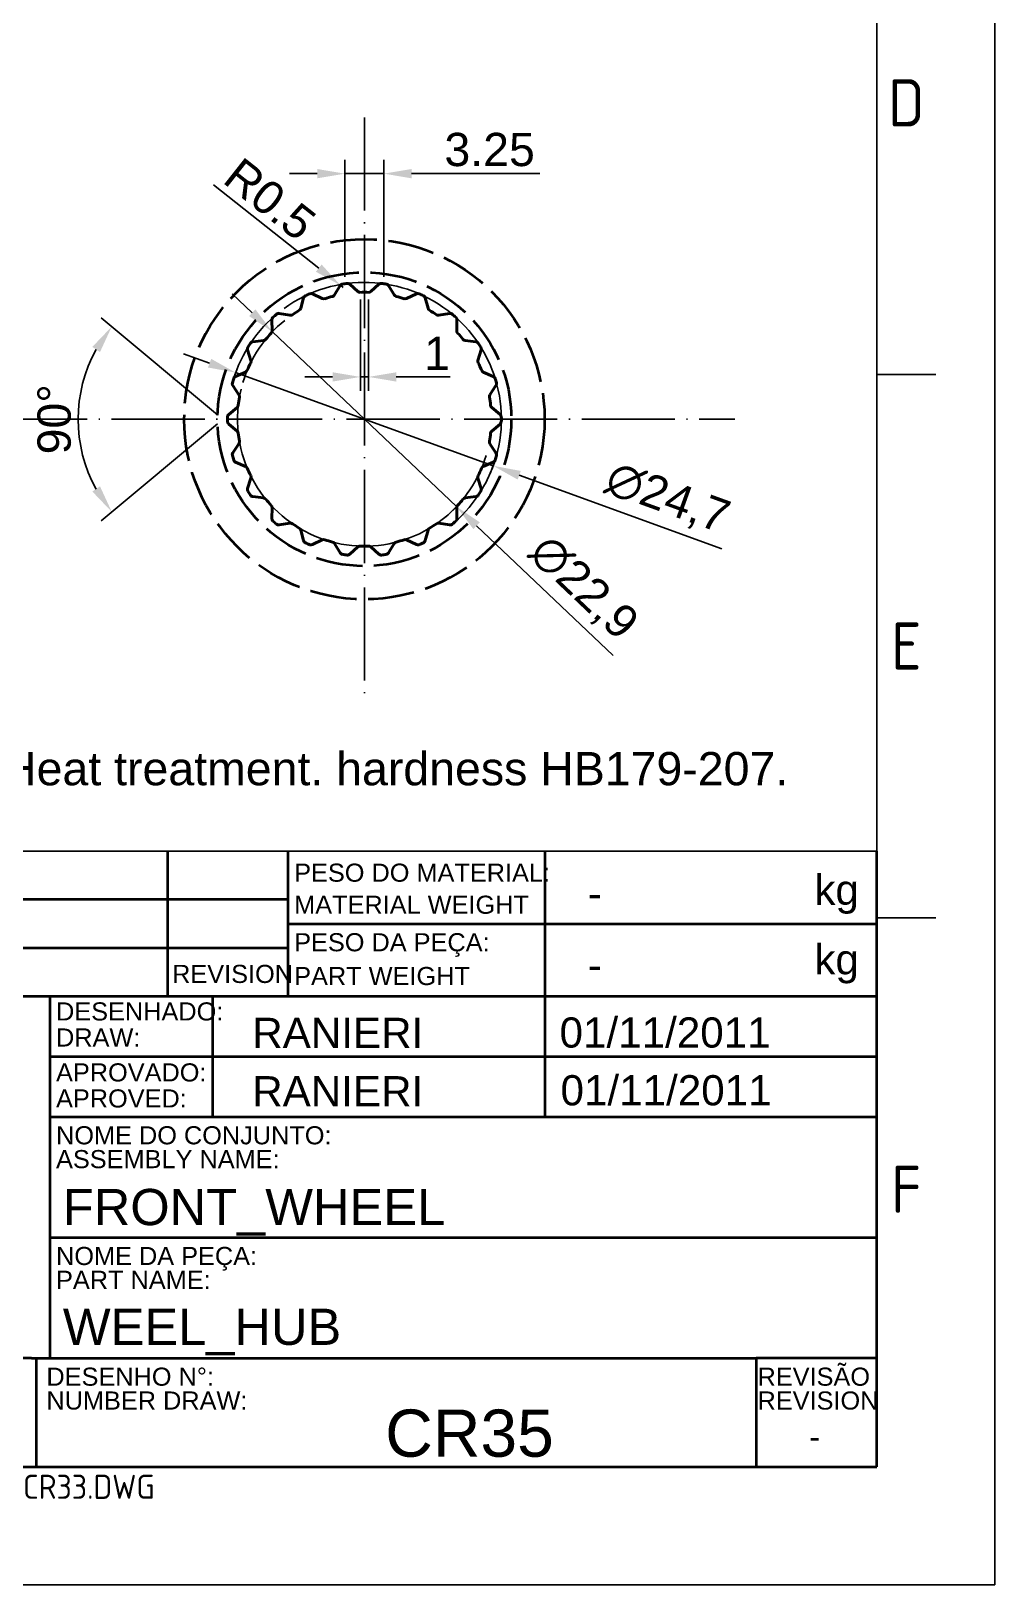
# Model space of a CAD drawing. Header units: millimetres. Extents: x 2429 to 2877, y 1091 to 1407.
# Drawn here: x 2789.7 to 2876.6, y 1091 to 1231.2 of the extents above; entities that cross this region are included whole.
import ezdxf
from ezdxf.enums import TextEntityAlignment as Align

# ---------------------------------------------------------------- set-up
doc = ezdxf.new("R2010")
doc.units = ezdxf.units.MM
for name, pattern in [('ACAD_ISO02W100', [15, 12, -3]), ('ACAD_ISO04W100', [30, 24, -3, 0, -3]), ('ACAD_ISO05W100', [33, 24, -3, 0, -3, 0, -3])]:
    doc.linetypes.add(name, pattern=pattern)
for name, color, linetype, lineweight in [('AM_0', 7, 'Continuous', 40), ('AM_4', 1, 'ACAD_ISO04W100', 25), ('AM_5', 3, 'Continuous', 25), ('AM_8', 40, 'ACAD_ISO02W100', 35), ('AM_BOR', 2, 'ACAD_ISO05W100', 35)]:
    doc.layers.add(name, color=color, linetype=linetype, lineweight=lineweight)
doc.styles.add('ACISOTS', font='isocp.shx', dxfattribs={"height": 1})
doc.styles.get("Standard").update_dxf_attribs({"font": 'arial.ttf'})
doc.dimstyles.new('ISO-25', dxfattribs={"dimtxt": 3, "dimasz": 2.5, "dimexe": 1.25, "dimexo": 0.625, "dimtad": 1, "dimtxsty": 'Standard', "dimcen": 2.5, "dimadec": 0, "dimazin": 0, "dimtfac": 1, "dimtmove": 0, "dimatfit": 3, "dimfxl": 1, "dimarcsym": 0})

# ---------------------------------------------------------------- blocks, each defined once
blk = doc.blocks.new('A3 ZTL')
for p, q in [((401.17, 9.78), (401.17, 280.82)), ((19.57, 9.78), (401.17, 9.78))]:
    blk.add_line(p, q)
at = {"layer": 'AM_BOR', "color": 135, "linetype": 'Continuous', "lineweight": 25}
for p, q in [((410.96, 290.61), (410.96, 0)), ((410.96, 0), (0, 0))]:
    blk.add_line(p, q, dxfattribs=at)
at = {"layer": 'AM_BOR', "color": 135, "lineweight": 25}
for p, q in [((406.07, 100.29), (401.17, 100.29)), ((406.07, 55.28), (401.17, 55.28))]:
    blk.add_line(p, q, dxfattribs=at)
at = {"layer": 'AM_BOR', "color": 135, "lineweight": 25, "style": 'ACISOTS'}
for s, p in [('D', (403.62, 122.8)), ('E', (403.62, 77.79)), ('F', (403.62, 32.78))]:
    blk.add_text(s, height=3.91, dxfattribs=at).set_placement(p, align=Align.MIDDLE)
blk = doc.blocks.new('*D46')
at = {"layer": 'AM_5', "color": 0, "lineweight": -2, "transparency": 16777216}
for p, q in [((2573.8, 1372.05), (2573.8, 1374.84)), ((2515.02, 1297.16), (2496.12, 1297.16))]:
    blk.add_line(p, q, dxfattribs=at)
blk.add_arc((2573.8, 1297.16), 76.43, 91.8743, 178.1257, dxfattribs=at)
at = {"layer": 'AM_5', "color": 0, "transparency": 16777216}
for points in [[(2571.29, 1373.96), (2571.3, 1373.13), (2573.8, 1373.59)], [(2497.83, 1299.66), (2497, 1299.67), (2497.37, 1297.16)]]:
    blk.add_solid(points, dxfattribs=at)
at = {"layer": 'Defpoints', "color": 0, "transparency": 16777216}
for p in [(2573.8, 1371.42), (2535.58, 1363.35), (2515.64, 1297.16), (2801.27, 1297.16), (2573.8, 1222.9)]:
    blk.add_point(p, dxfattribs=at)
at = {"layer": 'AM_5', "color": 0, "transparency": 16777216, "insert": (2518.23, 1352.73), "char_height": 3, "attachment_point": 5, "rotation": 45}
blk.add_mtext('90°', dxfattribs=at)
blk = doc.blocks.new('*D91')
at = {"layer": 'AM_5', "color": 0, "lineweight": -2, "transparency": 16777216}
for p, q in [((2806.1, 1217.31), (2815.6, 1209.8)), ((2817.8, 1208.07), (2817.56, 1208.26))]:
    blk.add_line(p, q, dxfattribs=at)
at = {"layer": 'AM_5', "color": 0, "transparency": 16777216}
blk.add_solid([(2815.86, 1210.13), (2815.34, 1209.48), (2817.56, 1208.26)], dxfattribs=at)
at = {"layer": 'Defpoints', "color": 0, "transparency": 16777216}
for p in [(2817.56, 1208.26), (2817.8, 1208.07)]:
    blk.add_point(p, dxfattribs=at)
at = {"layer": 'AM_5', "color": 0, "transparency": 16777216, "insert": (2811.2, 1216.02), "char_height": 3, "attachment_point": 5, "rotation": 321.7106}
blk.add_mtext('R0.5', dxfattribs=at)
blk = doc.blocks.new('*D92')
at = {"layer": 'AM_5', "color": 0, "lineweight": -2, "transparency": 16777216}
for p, q in [((2819.35, 1206.99), (2819.35, 1198.74)), ((2820.09, 1206.99), (2820.09, 1198.74)), ((2816.85, 1199.99), (2814.35, 1199.99)), ((2819.35, 1199.99), (2820.09, 1199.99)), ((2822.59, 1199.99), (2827.44, 1199.99))]:
    blk.add_line(p, q, dxfattribs=at)
at = {"layer": 'AM_5', "color": 0, "transparency": 16777216}
for points in [[(2816.85, 1200.41), (2816.85, 1199.57), (2819.35, 1199.99)], [(2822.59, 1200.41), (2822.59, 1199.57), (2820.09, 1199.99)]]:
    blk.add_solid(points, dxfattribs=at)
at = {"layer": 'Defpoints', "color": 0, "transparency": 16777216}
for p in [(2819.35, 1207.62), (2820.09, 1207.62), (2820.09, 1199.99)]:
    blk.add_point(p, dxfattribs=at)
at = {"layer": 'AM_5', "color": 0, "transparency": 16777216, "insert": (2826.26, 1202.12), "char_height": 3, "attachment_point": 5}
blk.add_mtext('1', dxfattribs=at)
blk = doc.blocks.new('*D93')
at = {"layer": 'AM_5', "color": 0, "lineweight": -2, "transparency": 16777216}
for p, q in [((2815.46, 1218.33), (2812.96, 1218.33)), ((2817.96, 1209.02), (2817.96, 1219.58)), ((2817.96, 1218.33), (2821.47, 1218.33)), ((2821.47, 1209.02), (2821.47, 1219.58)), ((2823.97, 1218.33), (2835.54, 1218.33))]:
    blk.add_line(p, q, dxfattribs=at)
at = {"layer": 'AM_5', "color": 0, "transparency": 16777216}
for points in [[(2815.46, 1218.75), (2815.46, 1217.91), (2817.96, 1218.33)], [(2823.97, 1218.75), (2823.97, 1217.91), (2821.47, 1218.33)]]:
    blk.add_solid(points, dxfattribs=at)
at = {"layer": 'Defpoints', "color": 0, "transparency": 16777216}
for p in [(2821.47, 1218.33), (2817.96, 1208.4), (2821.47, 1208.4)]:
    blk.add_point(p, dxfattribs=at)
at = {"layer": 'AM_5', "color": 0, "transparency": 16777216, "insert": (2831.01, 1220.49), "char_height": 3, "attachment_point": 5}
blk.add_mtext('3.25', dxfattribs=at)
blk = doc.blocks.new('*D94')
at = {"layer": 'AM_5', "color": 0, "lineweight": -2, "transparency": 16777216}
for p, q in [((2806.47, 1196.57), (2795.97, 1205.33)), ((2806.47, 1195.77), (2795.97, 1187.02))]:
    blk.add_line(p, q, dxfattribs=at)
blk.add_arc((2806.95, 1196.17), 13.05, 151.1632, 208.8368, dxfattribs=at)
at = {"layer": 'AM_5', "color": 0, "transparency": 16777216}
for points in [[(2795.18, 1202.7), (2795.87, 1202.23), (2796.93, 1204.53)], [(2795.87, 1190.12), (2795.18, 1189.65), (2796.93, 1187.82)]]:
    blk.add_solid(points, dxfattribs=at)
at = {"layer": 'Defpoints', "color": 0, "transparency": 16777216}
for p in [(2794.25, 1199.17), (2807.48, 1196.61), (2808.23, 1197.24), (2807.48, 1195.74), (2808.23, 1195.11)]:
    blk.add_point(p, dxfattribs=at)
at = {"layer": 'AM_5', "color": 0, "transparency": 16777216, "insert": (2791.75, 1196.17), "char_height": 3, "attachment_point": 5, "rotation": 90}
blk.add_mtext('90%%d', dxfattribs=at)
blk = doc.blocks.new('*D95')
at = {"layer": 'AM_5', "color": 0, "lineweight": -2, "transparency": 16777216}
for p, q in [((2805.75, 1201.23), (2803.4, 1202.08)), ((2808.1, 1200.38), (2831.33, 1191.97)), ((2851.96, 1184.49), (2833.68, 1191.12))]:
    blk.add_line(p, q, dxfattribs=at)
blk.add_arc((2819.72, 1196.17), 12.35, 334.2912, 125.9364, dxfattribs=at)
at = {"layer": 'AM_5', "color": 0, "transparency": 16777216}
for points in [[(2805.9, 1201.62), (2805.61, 1200.84), (2808.1, 1200.38)], [(2833.82, 1191.51), (2833.54, 1190.73), (2831.33, 1191.97)]]:
    blk.add_solid(points, dxfattribs=at)
at = {"layer": 'Defpoints', "color": 0, "transparency": 16777216}
for p in [(2808.1, 1200.38), (2831.33, 1191.97)]:
    blk.add_point(p, dxfattribs=at)
at = {"layer": 'AM_5', "color": 0, "transparency": 16777216, "insert": (2847.02, 1188.92), "char_height": 3, "attachment_point": 5, "rotation": 340.0904}
blk.add_mtext('∅24,7', dxfattribs=at)
blk = doc.blocks.new('*D96')
at = {"layer": 'AM_5', "color": 0, "lineweight": -2, "transparency": 16777216}
for p, q in [((2809.6, 1205.78), (2807.79, 1207.5)), ((2811.42, 1204.06), (2828.02, 1188.29)), ((2842.16, 1174.85), (2829.83, 1186.56))]:
    blk.add_line(p, q, dxfattribs=at)
blk.add_arc((2819.72, 1196.17), 11.45, 166.308, 322.7191, dxfattribs=at)
at = {"layer": 'AM_5', "color": 0, "transparency": 16777216}
for points in [[(2809.89, 1206.08), (2809.32, 1205.48), (2811.42, 1204.06)], [(2830.12, 1186.87), (2829.54, 1186.26), (2828.02, 1188.29)]]:
    blk.add_solid(points, dxfattribs=at)
at = {"layer": 'Defpoints', "color": 0, "transparency": 16777216}
for p in [(2811.42, 1204.06), (2828.02, 1188.29)]:
    blk.add_point(p, dxfattribs=at)
at = {"layer": 'AM_5', "color": 0, "transparency": 16777216, "insert": (2839.4, 1180.89), "char_height": 3, "attachment_point": 5, "rotation": 316.4641}
blk.add_mtext('∅22,9', dxfattribs=at)

msp = doc.modelspace()

# ---------------------------------------------------------------- linework, layer by layer
at = {"linetype": 'Continuous'}
msp.add_line((2674.261, 1157.192), (2865.925, 1157.192), dxfattribs=at)
at = {"layer": 'AM_0'}
for p, q in [((2813.975, 1206.179), (2814.234, 1207.126)), ((2815.03, 1207.49), (2815.915, 1207.065)), ((2817.026, 1207.391), (2817.542, 1208.227)), ((2818.408, 1208.352), (2819.138, 1207.695)), ((2820.295, 1207.695), (2821.026, 1208.352)), ((2821.892, 1208.227), (2822.407, 1207.391)), ((2823.518, 1207.065), (2824.404, 1207.49)), ((2825.199, 1207.126), (2825.458, 1206.179)), ((2812.032, 1205.711), (2813.001, 1205.553)), ((2826.432, 1205.553), (2827.402, 1205.711)), ((2811.389, 1204.156), (2811.37, 1205.138)), ((2828.063, 1205.138), (2828.045, 1204.156)), ((2809.656, 1203.16), (2810.631, 1203.281)), ((2828.803, 1203.281), (2829.777, 1203.16)), ((2809.477, 1201.486), (2809.183, 1202.423)), ((2830.25, 1202.423), (2829.956, 1201.486)), ((2808.095, 1200.042), (2808.996, 1200.433)), ((2830.437, 1200.433), (2831.338, 1200.042)), ((2808.395, 1198.386), (2807.849, 1199.203)), ((2831.584, 1199.203), (2831.038, 1198.386)), ((2807.476, 1196.611), (2808.231, 1197.241)), ((2831.203, 1197.241), (2831.957, 1196.611)), ((2808.231, 1195.107), (2807.476, 1195.736)), ((2831.957, 1195.736), (2831.203, 1195.107)), ((2807.849, 1193.145), (2808.395, 1193.961)), ((2831.038, 1193.961), (2831.584, 1193.145)), ((2808.996, 1191.914), (2808.095, 1192.306)), ((2831.338, 1192.306), (2830.437, 1191.914)), ((2809.183, 1189.924), (2809.477, 1190.861)), ((2829.956, 1190.861), (2830.25, 1189.924)), ((2810.631, 1189.067), (2809.656, 1189.188)), ((2829.777, 1189.188), (2828.803, 1189.067)), ((2811.37, 1187.21), (2811.389, 1188.192)), ((2828.045, 1188.192), (2828.063, 1187.21)), ((2813.001, 1186.795), (2812.032, 1186.637)), ((2814.234, 1185.221), (2813.975, 1186.169)), ((2825.458, 1186.169), (2825.199, 1185.221)), ((2827.402, 1186.637), (2826.432, 1186.795)), ((2815.915, 1185.283), (2815.03, 1184.858)), ((2817.542, 1184.12), (2817.026, 1184.957)), ((2822.407, 1184.957), (2821.892, 1184.12)), ((2824.404, 1184.858), (2823.518, 1185.283)), ((2819.138, 1184.653), (2818.408, 1183.996)), ((2821.026, 1183.996), (2820.295, 1184.653))]:
    msp.add_line(p, q, dxfattribs=at)
for centre, radius, start, end in [((2814.523, 1207.047), 0.3, 115.5303, 164.71449), ((2819.717, 1196.174), 12.35, 113.56061, 115.5303), ((2814.9, 1207.219), 0.3, 64.37642, 113.56061), ((2819.717, 1196.174), 11.45, 104.51953, 108.20775), ((2816.771, 1207.549), 0.3, 284.51953, 328.35085), ((2817.797, 1208.07), 0.3, 99.16666, 148.35085), ((2819.717, 1196.174), 12.35, 97.19697, 99.16666), ((2818.207, 1208.129), 0.3, 48.01279, 97.19697), ((2819.339, 1207.918), 0.3, 228.01279, 271.84411), ((2819.717, 1196.174), 11.45, 88.15589, 91.84411), ((2820.095, 1207.918), 0.3, 268.15589, 311.98721), ((2821.226, 1208.129), 0.3, 82.80303, 131.98721), ((2819.717, 1196.174), 12.35, 80.83334, 82.80303), ((2821.636, 1208.07), 0.3, 31.64915, 80.83334), ((2822.662, 1207.549), 0.3, 211.64915, 255.48047), ((2819.717, 1196.174), 11.45, 71.79225, 75.48047), ((2824.533, 1207.219), 0.3, 66.43939, 115.62358), ((2819.717, 1196.174), 12.35, 64.4697, 66.43939), ((2824.91, 1207.047), 0.3, 15.28551, 64.4697), ((2811.983, 1205.415), 0.3, 80.74006, 129.92425), ((2819.717, 1196.174), 11.45, 120.88316, 124.57138), ((2813.686, 1206.258), 0.3, 300.88316, 344.71449), ((2816.045, 1207.336), 0.3, 244.37642, 288.20775), ((2823.388, 1207.336), 0.3, 251.79225, 295.62358), ((2825.748, 1206.258), 0.3, 195.28551, 239.11684), ((2819.717, 1196.174), 11.45, 55.42862, 59.11684), ((2827.45, 1205.415), 0.3, 50.07575, 99.25994), ((2811.67, 1205.144), 0.3, 131.89394, 181.07812), ((2819.717, 1196.174), 12.35, 129.92425, 131.89394), ((2813.049, 1205.849), 0.3, 260.74006, 304.57138), ((2826.384, 1205.849), 0.3, 235.42862, 279.25994), ((2819.717, 1196.174), 12.35, 48.10606, 50.07575), ((2827.763, 1205.144), 0.3, 358.92188, 48.10606), ((2819.717, 1196.174), 12.35, 146.28788, 148.25757), ((2809.693, 1202.862), 0.3, 97.1037, 146.28788), ((2810.594, 1203.579), 0.3, 277.1037, 320.93502), ((2819.717, 1196.174), 11.45, 137.2468, 140.93502), ((2811.089, 1204.15), 0.3, 317.2468, 1.07812), ((2828.345, 1204.15), 0.3, 178.92188, 222.7532), ((2819.717, 1196.174), 11.45, 39.06498, 42.7532), ((2828.84, 1203.579), 0.3, 219.06498, 262.8963), ((2829.74, 1202.862), 0.3, 33.71212, 82.8963), ((2819.717, 1196.174), 12.35, 31.74243, 33.71212), ((2809.469, 1202.513), 0.3, 148.25757, 197.44176), ((2829.964, 1202.513), 0.3, 342.55824, 31.74243), ((2808.877, 1200.708), 0.3, 293.46733, 337.29865), ((2819.717, 1196.174), 11.45, 153.61044, 157.29865), ((2809.191, 1201.396), 0.3, 333.61044, 17.44176), ((2830.242, 1201.396), 0.3, 162.55824, 206.38956), ((2819.717, 1196.174), 11.45, 22.70135, 26.38956), ((2830.556, 1200.708), 0.3, 202.70135, 246.53267), ((2808.098, 1199.369), 0.3, 164.62121, 213.80539), ((2819.717, 1196.174), 12.35, 162.65152, 164.62121), ((2808.215, 1199.767), 0.3, 113.46733, 162.65152), ((2831.218, 1199.767), 0.3, 17.34848, 66.53267), ((2819.717, 1196.174), 12.35, 15.37879, 17.34848), ((2831.335, 1199.369), 0.3, 326.19461, 15.37879), ((2808.038, 1197.471), 0.3, 309.83097, 353.66229), ((2819.717, 1196.174), 11.45, 169.97407, 173.66229), ((2808.146, 1198.219), 0.3, 349.97407, 33.80539), ((2831.287, 1198.219), 0.3, 146.19461, 190.02593), ((2819.717, 1196.174), 11.45, 6.33771, 10.02593), ((2831.395, 1197.471), 0.3, 186.33771, 230.16903), ((2819.717, 1196.174), 12.35, 179.01516, 180.98484), ((2807.668, 1196.381), 0.3, 129.83097, 179.01516), ((2807.668, 1195.967), 0.3, 180.98484, 230.16903), ((2831.765, 1196.381), 0.3, 0.98484, 50.16903), ((2831.765, 1195.967), 0.3, 309.83097, 359.01516), ((2819.717, 1196.174), 12.35, 359.01516, 0.98484), ((2808.038, 1194.877), 0.3, 6.33771, 50.16903), ((2819.717, 1196.174), 11.45, 186.33771, 190.02593), ((2819.717, 1196.174), 11.45, 349.97407, 353.66229), ((2831.395, 1194.877), 0.3, 129.83097, 173.66229), ((2808.098, 1192.978), 0.3, 146.19461, 195.37879), ((2808.146, 1194.128), 0.3, 326.19461, 10.02593), ((2831.287, 1194.128), 0.3, 169.97407, 213.80539), ((2831.335, 1192.978), 0.3, 344.62121, 33.80539), ((2819.717, 1196.174), 12.35, 195.37879, 197.34848), ((2808.215, 1192.581), 0.3, 197.34848, 246.53267), ((2808.877, 1191.639), 0.3, 22.70135, 66.53267), ((2819.717, 1196.174), 11.45, 202.70135, 206.38956), ((2819.717, 1196.174), 11.45, 333.61044, 337.29865), ((2830.556, 1191.639), 0.3, 113.46733, 157.29865), ((2831.218, 1192.581), 0.3, 293.46733, 342.65152), ((2819.717, 1196.174), 12.35, 342.65152, 344.62121), ((2809.191, 1190.951), 0.3, 342.55824, 26.38956), ((2830.242, 1190.951), 0.3, 153.61044, 197.44176), ((2809.469, 1189.834), 0.3, 162.55824, 211.74243), ((2819.717, 1196.174), 12.35, 211.74243, 213.71212), ((2809.693, 1189.486), 0.3, 213.71212, 262.8963), ((2810.594, 1188.769), 0.3, 39.06498, 82.8963), ((2819.717, 1196.174), 11.45, 219.06498, 222.7532), ((2819.717, 1196.174), 11.45, 317.2468, 320.93502), ((2828.84, 1188.769), 0.3, 97.1037, 140.93502), ((2829.74, 1189.486), 0.3, 277.1037, 326.28788), ((2819.717, 1196.174), 12.35, 326.28788, 328.25757), ((2829.964, 1189.834), 0.3, 328.25757, 17.44176), ((2811.089, 1188.197), 0.3, 358.92188, 42.7532), ((2828.345, 1188.197), 0.3, 137.2468, 181.07812), ((2811.67, 1187.204), 0.3, 178.92188, 228.10606), ((2819.717, 1196.174), 12.35, 228.10606, 230.07575), ((2811.983, 1186.933), 0.3, 230.07575, 279.25994), ((2813.049, 1186.499), 0.3, 55.42862, 99.25994), ((2819.717, 1196.174), 11.45, 235.42862, 239.11684), ((2813.686, 1186.09), 0.3, 15.28551, 59.11684), ((2825.748, 1186.09), 0.3, 120.88316, 164.71449), ((2819.717, 1196.174), 11.45, 300.88316, 304.57138), ((2826.384, 1186.499), 0.3, 80.74006, 124.57138), ((2827.45, 1186.933), 0.3, 260.74006, 309.92425), ((2819.717, 1196.174), 12.35, 309.92425, 311.89394), ((2827.763, 1187.204), 0.3, 311.89394, 1.07812), ((2814.523, 1185.3), 0.3, 195.28551, 244.4697), ((2819.717, 1196.174), 12.35, 244.4697, 246.43939), ((2814.9, 1185.128), 0.3, 246.43939, 295.62358), ((2816.045, 1185.012), 0.3, 71.79225, 115.62358), ((2819.717, 1196.174), 11.45, 251.79225, 255.48047), ((2816.771, 1184.799), 0.3, 31.64915, 75.48047), ((2819.339, 1184.43), 0.3, 88.15589, 131.98721), ((2819.717, 1196.174), 11.45, 268.15589, 271.84411), ((2820.095, 1184.43), 0.3, 48.01279, 91.84411), ((2822.662, 1184.799), 0.3, 104.51953, 148.35085), ((2819.717, 1196.174), 11.45, 284.51953, 288.20775), ((2823.388, 1185.012), 0.3, 64.37642, 108.20775), ((2824.533, 1185.128), 0.3, 244.37642, 293.56061), ((2819.717, 1196.174), 12.35, 293.56061, 295.5303), ((2824.91, 1185.3), 0.3, 295.5303, 344.71449), ((2817.797, 1184.278), 0.3, 211.64915, 260.83334), ((2819.717, 1196.174), 12.35, 260.83334, 262.80303), ((2818.207, 1184.219), 0.3, 262.80303, 311.98721), ((2821.226, 1184.219), 0.3, 228.01279, 277.19697), ((2819.717, 1196.174), 12.35, 277.19697, 279.16666), ((2821.636, 1184.278), 0.3, 279.16666, 328.35085)]:
    msp.add_arc(centre, radius, start, end, dxfattribs=at)
at = {"layer": 'AM_4', "color": 1, "ltscale": 0.35}
msp.add_line((2819.717, 1223.396), (2819.717, 1171.45), dxfattribs=at)
at = {"layer": 'AM_4', "linetype": 'ACAD_ISO04W100', "ltscale": 0.35}
msp.add_line((2786.312, 1196.174), (2853.122, 1196.174), dxfattribs=at)
at = {"layer": 'AM_5'}
msp.add_line((2819.717, 1196.174), (2819.717, 1196.174), dxfattribs=at)
for radius, start, end in [(12.35, 128.83595, 163.18048), (11.45, 128.83595, 163.18048), (11.45, 309.05884, 343.40336), (12.35, 309.05884, 343.40336)]:
    msp.add_arc((2819.717, 1196.174), radius, start, end, dxfattribs=at)
at = {"layer": 'AM_8', "color": 0, "linetype": 'Continuous'}
for p, q in [((2801.944, 1157.192), (2801.944, 1144.124)), ((2812.834, 1144.124), (2812.834, 1157.192)), ((2835.978, 1157.192), (2835.978, 1150.658)), ((2865.925, 1101.653), (2865.925, 1157.192)), ((2812.834, 1152.836), (2674.261, 1152.836)), ((2812.834, 1150.658), (2865.925, 1150.658)), ((2835.978, 1150.658), (2835.978, 1144.124)), ((2674.261, 1148.48), (2812.834, 1148.48)), ((2674.261, 1144.124), (2789.695, 1144.124)), ((2789.695, 1144.124), (2865.925, 1144.124)), ((2791.358, 1144.124), (2791.358, 1123.433)), ((2806.03, 1144.124), (2806.03, 1133.234)), ((2835.978, 1144.124), (2835.978, 1133.234)), ((2791.358, 1138.679), (2865.925, 1138.679)), ((2791.358, 1133.234), (2865.925, 1133.234)), ((2791.358, 1123.433), (2791.358, 1111.454)), ((2791.358, 1122.344), (2865.925, 1122.344)), ((2789.695, 1111.454), (2674.261, 1111.454)), ((2789.695, 1111.454), (2855.035, 1111.454)), ((2790.149, 1101.653), (2790.149, 1111.454)), ((2865.925, 1111.454), (2855.035, 1111.454)), ((2855.035, 1111.454), (2855.035, 1101.653)), ((2674.261, 1101.653), (2865.925, 1101.653))]:
    msp.add_line(p, q, dxfattribs=at)
at = {"layer": 'AM_8', "ltscale": 0.35}
for radius in [16.25, 13.25]:
    msp.add_circle((2819.717, 1196.174), radius, dxfattribs=at)

# ---------------------------------------------------------------- block references
at = {"linetype": 'ByBlock', "lineweight": 0, "xscale": 1.089, "yscale": 1.089, "zscale": 1.089}
msp.add_blockref('A3 ZTL', (2429.046, 1090.997), dxfattribs=at)

# ---------------------------------------------------------------- texts
at = {"insert": (2785.732, 1166.146), "char_height": 3, "width": 73.62749, "attachment_point": 1}
msp.add_mtext('-Heat treatment. hardness HB179-207.', dxfattribs=at)
at = {"layer": 'AM_8', "color": 0, "linetype": 'Continuous'}
for s, height, p in [('PESO DO MATERIAL:', 1.6335, (2813.382, 1154.445)), ('kg', 2.7225, (2860.298, 1152.357)), ('MATERIAL WEIGHT', 1.6335, (2813.382, 1151.552)), ('PESO DA PEÇA:', 1.6335, (2813.382, 1148.167)), ('kg', 2.7225, (2860.298, 1146.076)), ('REVISION', 1.6335, (2802.375, 1145.31)), ('PART WEIGHT', 1.6335, (2813.382, 1145.119)), ('DESENHADO:', 1.6335, (2791.906, 1141.925)), ('DRAW:', 1.6335, (2791.906, 1139.575)), ('APROVADO:', 1.6335, (2791.906, 1136.423)), ('APROVED:', 1.6335, (2791.906, 1134.074)), ('NOME DO CONJUNTO:', 1.6335, (2791.906, 1130.75)), ('ASSEMBLY NAME:', 1.6335, (2791.906, 1128.599)), ('NOME DA PEÇA:', 1.6335, (2791.906, 1119.86)), ('PART NAME:', 1.6335, (2791.906, 1117.709)), ('DESENHO N%%d:', 1.6335, (2791.037, 1108.97)), ('REVISÃO', 1.6335, (2855.172, 1108.97)), ('NUMBER DRAW:', 1.6335, (2791.037, 1106.819)), ('REVISION', 1.6335, (2855.172, 1106.819))]:
    msp.add_text(s, height=height, dxfattribs=at).set_placement(p)
for p in [(2839.856, 1153.409), (2839.856, 1146.93)]:
    msp.add_attdef('-', text='', height=2.723, dxfattribs=at).set_placement(p, align=Align.MIDDLE_LEFT)
for tag, p, height in [('RANIERI', (2809.601, 1139.446), 2.723), ('01/11/2011', (2837.316, 1139.478), 2.723), ('01/11/2011', (2837.404, 1134.268), 2.723), ('RANIERI', (2809.599, 1134.178), 2.723), ('FRONT_WHEEL', (2792.521, 1123.459), 3.267), ('WEEL_HUB', (2792.521, 1112.652), 3.267), ('CR35', (2821.59, 1102.564), 4.259)]:
    msp.add_attdef(tag, p, '', height=height, dxfattribs=at)
msp.add_attdef('-', text='', height=2.13, dxfattribs=at).set_placement((2860.326, 1104.363), align=Align.MIDDLE_CENTER)
at = {"layer": 'AM_8', "color": 0, "linetype": 'Continuous', "style": 'ACISOTS'}
msp.add_attdef('GEN-TITLE-CR33.DWG', (2774.997, 1098.763), '', height=2.178, dxfattribs=at)

# ---------------------------------------------------------------- dimensions: what is measured, and where the dimension line sits
at = {"layer": 'AM_5'}
dim = msp.add_angular_dim_2l(base=(2535.584, 1363.35), line1=((2801.273, 1297.164), (2515.643, 1297.164)), line2=((2573.796, 1222.904), (2573.796, 1371.423)), dimstyle='ISO-25', dxfattribs=at)
dim.commit()
dim.dimension.update_dxf_attribs({"geometry": '*D46', "text_midpoint": (2518.23, 1352.73)})
for base, p1, p2, text, picture, middle in [((2821.474, 1218.329), (2817.959, 1208.398), (2821.474, 1208.398), '3.25', '*D93', (2831.006, 1220.487)), ((2820.085, 1199.99), (2819.348, 1207.618), (2820.085, 1207.618), '1', '*D92', (2826.263, 1202.121))]:
    dim = msp.add_linear_dim(base=base, p1=p1, p2=p2, text=text, dimstyle='ISO-25', dxfattribs=at)
    dim.commit()
    dim.dimension.update_dxf_attribs({"geometry": picture, "text_midpoint": middle})
dim = msp.add_radius_dim(center=(2817.797, 1208.07), mpoint=(2817.562, 1208.256), text='R0.5', dimstyle='ISO-25', dxfattribs=at)
dim.commit()
dim.dimension.update_dxf_attribs({"geometry": '*D91', "text_midpoint": (2811.204, 1216.023)})
for p1, p2, picture, middle in [((2808.105, 1200.379), (2831.329, 1191.968), '*D95', (2846.179, 1186.589)), ((2811.416, 1204.061), (2828.017, 1188.287), '*D96', (2837.693, 1179.093))]:
    dim = msp.add_diameter_dim_2p(p1=p1, p2=p2, dimstyle='ISO-25', dxfattribs=at)
    dim.commit()
    dim.dimension.update_dxf_attribs({"geometry": picture, "text_midpoint": middle, "dimtype": 163})
dim = msp.add_angular_dim_2l(base=(2794.252, 1199.171), line1=((2808.231, 1195.107), (2807.476, 1195.736)), line2=((2807.476, 1196.611), (2808.231, 1197.241)), text='90%%d', dimstyle='ISO-25', dxfattribs=at)
dim.commit()
dim.dimension.update_dxf_attribs({"geometry": '*D94', "text_midpoint": (2791.746, 1196.174)})

doc.saveas('drawing.dxf')
